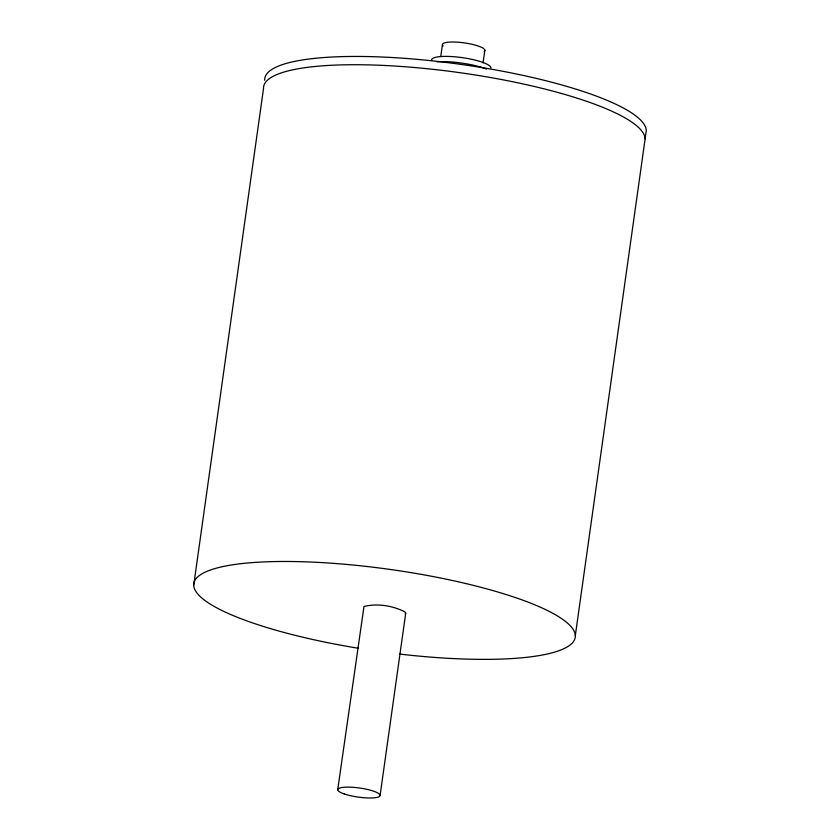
<?xml version="1.0" encoding="UTF-8"?>
<svg xmlns="http://www.w3.org/2000/svg" width="840" height="840" viewBox="0 0 840 840"><rect width="100%" height="100%" fill="white"/><g stroke="black" fill="none" stroke-linecap="round" stroke-linejoin="round"><path stroke-width="1.26" d="M193.704 585.28L263.519 88.536A192.602 41.36 8 0 1 452.424 71.673A192.602 41.36 8 0 1 645.13 138.81M337.712 789.768L363.983 606.512C377.339 603.141 392.721 605.682 404.933 611.909L405.709 613.211L380.111 795.354M440.822 56.112L442.428 44.646M483.042 62.968L484.838 50.232M575.316 635.565L646.296 130.536A192.602 41.36 8 0 0 453.59 63.389A192.602 41.36 8 0 0 264.684 80.252M405.227 614.029L405.709 613.211M431.624 60.081A29.957 6.437 8 0 1 461.013 57.466A29.957 6.437 8 0 1 490.991 67.904M443.205 45.948A21.399 4.599 8 0 1 463.418 42.767A21.399 4.599 8 0 1 484.166 51.345M437.252 61.793A34.23 7.35 8 0 1 486.56 69.09M358.302 648.26A192.602 41.36 8 0 1 225.876 565.971A192.602 41.36 8 0 1 549.139 611.363A192.602 41.36 8 0 1 399.494 654.045M344.075 793.884A21.399 4.599 8 0 0 379.449 796.467A21.399 4.599 8 0 0 353.22 787.332A21.399 4.599 8 0 0 344.075 793.884"/></g></svg>
